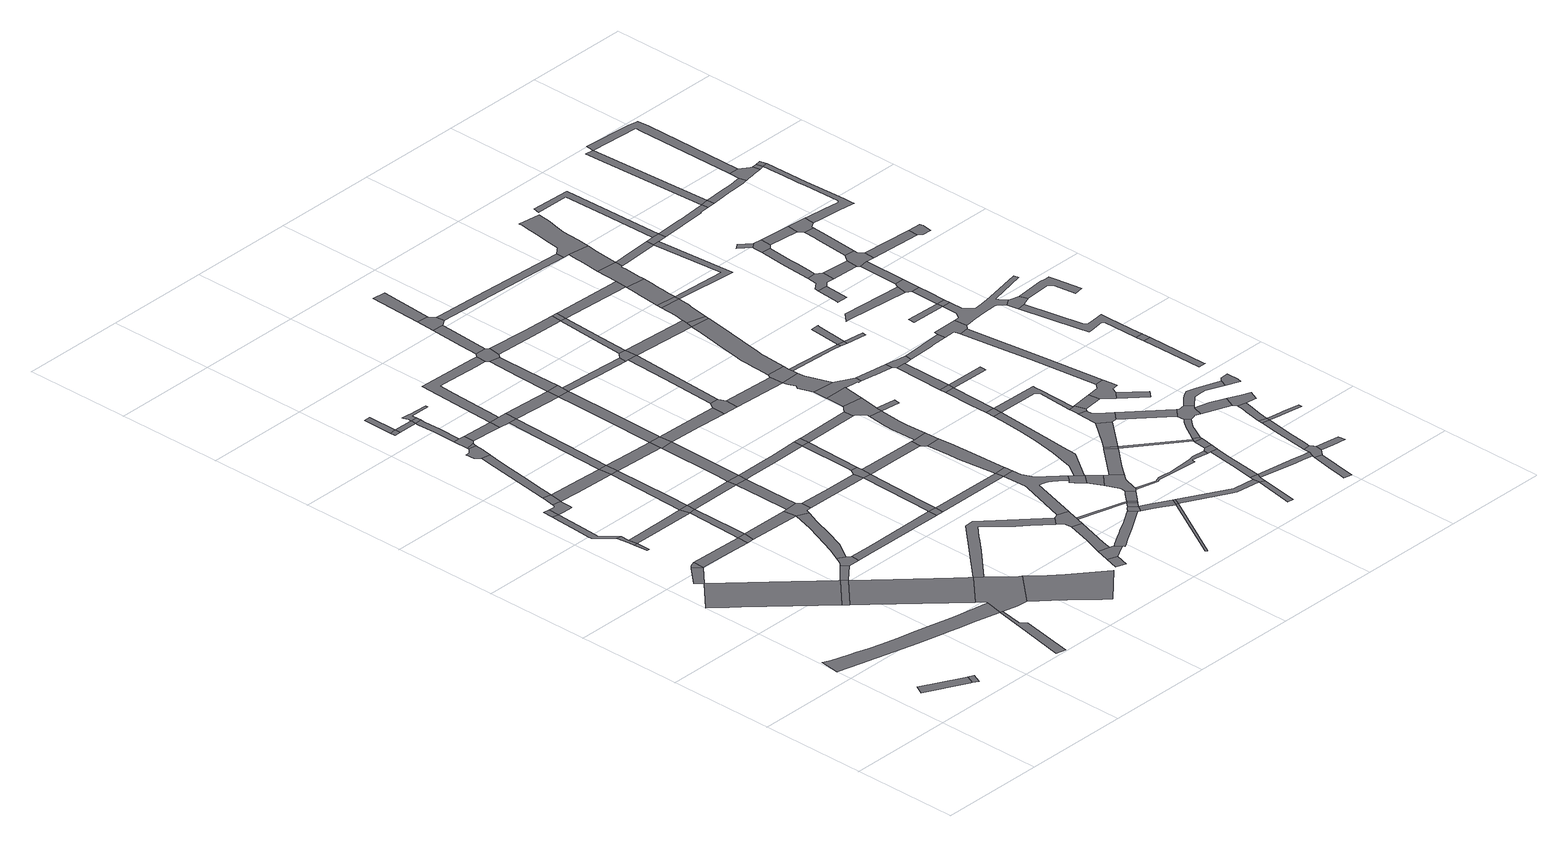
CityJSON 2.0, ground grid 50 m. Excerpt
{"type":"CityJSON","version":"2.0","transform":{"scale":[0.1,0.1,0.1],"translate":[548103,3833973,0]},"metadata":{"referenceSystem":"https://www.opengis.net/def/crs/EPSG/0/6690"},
"CityObjects":{
"road1":{"type":"Road","attributes":{"RoadStructureAttribute.sectionType":"1"},"geometry":[{"type":"MultiSurface","lod":"1","boundaries":[[[0,1,2,3,4,5]]]}]},
"road2":{"type":"Road","geometry":[{"type":"MultiSurface","lod":"1","boundaries":[[[5,4,6,7,8]]]}]},
"road3":{"type":"Road","attributes":{"RoadStructureAttribute.sectionType":"1"},"geometry":[{"type":"MultiSurface","lod":"1","boundaries":[[[9,10,11,12,13,14,15,16,17,18,19,20,21,22,23,24,25,26,27,28,29,30,31,32,33]]]}]},
"road4":{"type":"Road","attributes":{"RoadStructureAttribute.sectionType":"1"},"geometry":[{"type":"MultiSurface","lod":"1","boundaries":[[[34,35,36,37]]]}]},
"road5":{"type":"Road","attributes":{"function":"2","RoadStructureAttribute.sectionType":"1"},"geometry":[{"type":"MultiSurface","lod":"1","boundaries":[[[38,39,40,36,41,42,43,44,45,46]]]}]},
"road6":{"type":"Road","geometry":[{"type":"MultiSurface","lod":"1","boundaries":[[[47,48,34,37]]]}]},
"road7":{"type":"Road","geometry":[{"type":"MultiSurface","lod":"1","boundaries":[[[49,50,51,52,53]]]}]},
"road8":{"type":"Road","geometry":[{"type":"MultiSurface","lod":"1","boundaries":[[[54,55,53,52,56,57]]]}]},
"road9":{"type":"Road","attributes":{"RoadStructureAttribute.sectionType":"1"},"geometry":[{"type":"MultiSurface","lod":"1","boundaries":[[[58,59,60,61,62,54,57,63,64,65,66]]]}]},
"road10":{"type":"Road","geometry":[{"type":"MultiSurface","lod":"1","boundaries":[[[46,45,67,68]]]}]},
"road11":{"type":"Road","geometry":[{"type":"MultiSurface","lod":"1","boundaries":[[[69,70,58,66,71]]]}]},
"road12":{"type":"Road","attributes":{"RoadStructureAttribute.sectionType":"1"},"geometry":[{"type":"MultiSurface","lod":"1","boundaries":[[[32,72,73,74,75,76,77,78]]]}]},
"road13":{"type":"Road","attributes":{"RoadStructureAttribute.sectionType":"1"},"geometry":[{"type":"MultiSurface","lod":"1","boundaries":[[[79,47,37,80,81,82]]]}]},
"road14":{"type":"Road","attributes":{"RoadStructureAttribute.sectionType":"1"},"geometry":[{"type":"MultiSurface","lod":"1","boundaries":[[[83,84,85,71,66,86,87,88,89,90,91,92]]]}]},
"road15":{"type":"Road","geometry":[{"type":"MultiSurface","lod":"1","boundaries":[[[93,94,95,83,92,96]]]}]},
"road16":{"type":"Road","attributes":{"function":"2","RoadStructureAttribute.sectionType":"1"},"geometry":[{"type":"MultiSurface","lod":"1","boundaries":[[[97,98,99,100,101,68,67,102,103,104]]]}]},
"road17":{"type":"Road","attributes":{"RoadStructureAttribute.sectionType":"1"},"geometry":[{"type":"MultiSurface","lod":"1","boundaries":[[[105,56,52,106,107,108]]]}]},
"road18":{"type":"Road","attributes":{"RoadStructureAttribute.sectionType":"1"},"geometry":[{"type":"MultiSurface","lod":"1","boundaries":[[[109,46,68,110]]]}]},
"road19":{"type":"Road","geometry":[{"type":"MultiSurface","lod":"1","boundaries":[[[111,82,81,112]]]}]},
"road20":{"type":"Road","geometry":[{"type":"MultiSurface","lod":"1","boundaries":[[[113,114,109,110,115,116,117]]]}]},
"road21":{"type":"Road","attributes":{"RoadStructureAttribute.sectionType":"1"},"geometry":[{"type":"MultiSurface","lod":"1","boundaries":[[[118,119,120,121,122,123,93,96,124,125,126,127,128,129]]]}]},
"road22":{"type":"Road","attributes":{"RoadStructureAttribute.sectionType":"1"},"geometry":[{"type":"MultiSurface","lod":"1","boundaries":[[[130,131,107,132,82,111]]]}]},
"road23":{"type":"Road","attributes":{"RoadStructureAttribute.sectionType":"1"},"geometry":[{"type":"MultiSurface","lod":"1","boundaries":[[[133,96,92,134,135,136]]]}]},
"road24":{"type":"Road","geometry":[{"type":"MultiSurface","lod":"1","boundaries":[[[104,103,137,33,32,78,138,139,140,141,142,143,144,145]]]}]},
"road25":{"type":"Road","geometry":[{"type":"MultiSurface","lod":"1","boundaries":[[[108,107,131,146]]]}]},
"road26":{"type":"Road","geometry":[{"type":"MultiSurface","lod":"1","boundaries":[[[147,148,149,150]]]}]},
"road27":{"type":"Road","geometry":[{"type":"MultiSurface","lod":"1","boundaries":[[[151,152,153,154,155,156,157,118,129,158,159,160]]]}]},
"road28":{"type":"Road","attributes":{"RoadStructureAttribute.sectionType":"1"},"geometry":[{"type":"MultiSurface","lod":"1","boundaries":[[[161,111,112,162,163]]]}]},
"road29":{"type":"Road","geometry":[{"type":"MultiSurface","lod":"1","boundaries":[[[164,165,166,148,147]]]}]},
"road30":{"type":"Road","attributes":{"RoadStructureAttribute.sectionType":"1"},"geometry":[{"type":"MultiSurface","lod":"1","boundaries":[[[167,168,169,152,151,160]]]}]},
"road31":{"type":"Road","attributes":{"RoadStructureAttribute.sectionType":"1"},"geometry":[{"type":"MultiSurface","lod":"1","boundaries":[[[162,170,171,172,113,117,173,174,175,176,177,178]]]}]},
"road32":{"type":"Road","attributes":{"RoadStructureAttribute.sectionType":"1"},"geometry":[{"type":"MultiSurface","lod":"1","boundaries":[[[135,179,108,146,180,181]]]}]},
"road33":{"type":"Road","geometry":[{"type":"MultiSurface","lod":"1","boundaries":[[[182,169,168,183,184,185,186]]]}]},
"road34":{"type":"Road","attributes":{"RoadStructureAttribute.sectionType":"1"},"geometry":[{"type":"MultiSurface","lod":"1","boundaries":[[[147,150,187,188]]]}]},
"road35":{"type":"Road","attributes":{"RoadStructureAttribute.sectionType":"1"},"geometry":[{"type":"MultiSurface","lod":"1","boundaries":[[[187,189,190,191,192,182,186,193,194,195]]]}]},
"road36":{"type":"Road","geometry":[{"type":"MultiSurface","lod":"1","boundaries":[[[136,135,181,196]]]}]},
"road37":{"type":"Road","geometry":[{"type":"MultiSurface","lod":"1","boundaries":[[[188,187,195,197]]]}]},
"road38":{"type":"Road","attributes":{"RoadStructureAttribute.sectionType":"1"},"geometry":[{"type":"MultiSurface","lod":"1","boundaries":[[[198,199,146,131,200,201]]]}]},
"road39":{"type":"Road","attributes":{"function":"2","RoadStructureAttribute.sectionType":"1"},"geometry":[{"type":"MultiSurface","lod":"1","boundaries":[[[202,203,204,140,139,205,206,207,208,209]]]}]},
"road40":{"type":"Road","attributes":{"RoadStructureAttribute.sectionType":"1"},"geometry":[{"type":"MultiSurface","lod":"1","boundaries":[[[185,184,210,211,212]]]}]},
"road41":{"type":"Road","attributes":{"RoadStructureAttribute.sectionType":"1"},"geometry":[{"type":"MultiSurface","lod":"1","boundaries":[[[213,116,115,214,215,216]]]}]},
"road42":{"type":"Road","geometry":[{"type":"MultiSurface","lod":"1","boundaries":[[[217,218,219,220,221,222,223,224,225,226,188,197]]]}]},
"road43":{"type":"Road","geometry":[{"type":"MultiSurface","lod":"1","boundaries":[[[227,228,163,162,178,229,230,231]]]}]},
"road44":{"type":"Road","attributes":{"RoadStructureAttribute.sectionType":"1"},"geometry":[{"type":"MultiSurface","lod":"1","boundaries":[[[232,233,136,196,234,235]]]}]},
"road45":{"type":"Road","attributes":{"RoadStructureAttribute.sectionType":"1"},"geometry":[{"type":"MultiSurface","lod":"1","boundaries":[[[201,236,228,227,237,238]]]}]},
"road46":{"type":"Road","attributes":{"RoadStructureAttribute.sectionType":"1"},"geometry":[{"type":"MultiSurface","lod":"1","boundaries":[[[239,196,181,240,241,242]]]}]},
"road47":{"type":"Road","geometry":[{"type":"MultiSurface","lod":"1","boundaries":[[[243,212,211,232,235,244]]]}]},
"road48":{"type":"Road","geometry":[{"type":"MultiSurface","lod":"1","boundaries":[[[198,201,238,245]]]}]},
"road49":{"type":"Road","attributes":{"RoadStructureAttribute.sectionType":"1"},"geometry":[{"type":"MultiSurface","lod":"1","boundaries":[[[246,247,104,145,248,249,250,251,252,253,254,255]]]}]},
"road50":{"type":"Road","attributes":{"RoadStructureAttribute.sectionType":"1"},"geometry":[{"type":"MultiSurface","lod":"1","boundaries":[[[256,257,258,198,245]]]}]},
"road51":{"type":"Road","attributes":{"RoadStructureAttribute.sectionType":"1"},"geometry":[{"type":"MultiSurface","lod":"1","boundaries":[[[259,231,230,260,261,262]]]}]},
"road52":{"type":"Road","attributes":{"RoadStructureAttribute.sectionType":"1"},"geometry":[{"type":"MultiSurface","lod":"1","boundaries":[[[263,264,265,266]]]}]},
"road53":{"type":"Road","geometry":[{"type":"MultiSurface","lod":"1","boundaries":[[[242,241,257,256,267]]]}]},
"road54":{"type":"Road","geometry":[{"type":"MultiSurface","lod":"1","boundaries":[[[216,215,268,269]]]}]},
"road55":{"type":"Road","attributes":{"RoadStructureAttribute.sectionType":"1"},"geometry":[{"type":"MultiSurface","lod":"1","boundaries":[[[270,244,235,271,272,273]]]}]},
"road56":{"type":"Road","geometry":[{"type":"MultiSurface","lod":"1","boundaries":[[[274,263,266,275,276,277,278,279,280,281,282]]]}]},
"road57":{"type":"Road","attributes":{"RoadStructureAttribute.sectionType":"1"},"geometry":[{"type":"MultiSurface","lod":"1","boundaries":[[[283,284,285,286,212,243,287,288,289,290,291,292,293]]]}]},
"road58":{"type":"Road","attributes":{"RoadStructureAttribute.sectionType":"1"},"geometry":[{"type":"MultiSurface","lod":"1","boundaries":[[[294,295,296,245,238,297,298,299,300,301]]]}]},
"road59":{"type":"Road","attributes":{"RoadStructureAttribute.sectionType":"1"},"geometry":[{"type":"MultiSurface","lod":"1","boundaries":[[[261,302,303,304,216,269,305,306]]]}]},
"road60":{"type":"Road","attributes":{"RoadStructureAttribute.sectionType":"1"},"geometry":[{"type":"MultiSurface","lod":"1","boundaries":[[[272,307,308,242,267,309,310,311,312]]]}]},
"road61":{"type":"Road","attributes":{"RoadStructureAttribute.sectionType":"1"},"geometry":[{"type":"MultiSurface","lod":"1","boundaries":[[[313,314,315,274,282,316,317]]]}]},
"road62":{"type":"Road","geometry":[{"type":"MultiSurface","lod":"1","boundaries":[[[318,262,261,306,319,320]]]}]},
"road63":{"type":"Road","geometry":[{"type":"MultiSurface","lod":"1","boundaries":[[[273,272,312,321,322]]]}]},
"road64":{"type":"Road","attributes":{"RoadStructureAttribute.sectionType":"1"},"geometry":[{"type":"MultiSurface","lod":"1","boundaries":[[[323,267,256,324,325,326,327,328]]]}]},
"road65":{"type":"Road","geometry":[{"type":"MultiSurface","lod":"1","boundaries":[[[329,255,254,330,313,317,331,332,333,334]]]}]},
"road66":{"type":"Road","attributes":{"RoadStructureAttribute.sectionType":"1"},"geometry":[{"type":"MultiSurface","lod":"1","boundaries":[[[335,269,268,336,337,338,339]]]}]},
"road67":{"type":"Road","attributes":{"RoadStructureAttribute.sectionType":"1"},"geometry":[{"type":"MultiSurface","lod":"1","boundaries":[[[301,340,318,320,341]]]}]},
"road68":{"type":"Road","attributes":{"RoadStructureAttribute.sectionType":"1"},"geometry":[{"type":"MultiSurface","lod":"1","boundaries":[[[342,343,344,345,346,347,348,349,350,351,278,277,352,353,354,355,356,357,358,359,360,361]]]}]},
"road69":{"type":"Road","attributes":{"RoadStructureAttribute.sectionType":"1"},"geometry":[{"type":"MultiSurface","lod":"1","boundaries":[[[362,363,273,322,364,365]]]}]},
"road70":{"type":"Road","geometry":[{"type":"MultiSurface","lod":"1","boundaries":[[[366,294,301,341]]]}]},
"road71":{"type":"Road","geometry":[{"type":"MultiSurface","lod":"1","boundaries":[[[367,293,292,362,365,368,369,370]]]}]},
"road72":{"type":"Road","attributes":{"RoadStructureAttribute.sectionType":"1"},"geometry":[{"type":"MultiSurface","lod":"1","boundaries":[[[371,319,306,372,373,374]]]}]},
"road73":{"type":"Road","attributes":{"RoadStructureAttribute.sectionType":"1"},"geometry":[{"type":"MultiSurface","lod":"1","boundaries":[[[375,332,331,376,377,378]]]}]},
"road74":{"type":"Road","attributes":{"RoadStructureAttribute.sectionType":"1"},"geometry":[{"type":"MultiSurface","lod":"1","boundaries":[[[379,380,381,382]]]}]},
"road75":{"type":"Road","attributes":{"RoadStructureAttribute.sectionType":"1"},"geometry":[{"type":"MultiSurface","lod":"1","boundaries":[[[383,384,321,312,385,386,387,388]]]}]},
"road76":{"type":"Road","attributes":{"RoadStructureAttribute.sectionType":"1"},"geometry":[{"type":"MultiSurface","lod":"1","boundaries":[[[389,390,367,370,391,392]]]}]},
"road77":{"type":"Road","geometry":[{"type":"MultiSurface","lod":"1","boundaries":[[[393,394,328,327,326,395,396,397]]]}]},
"road78":{"type":"Road","attributes":{"RoadStructureAttribute.sectionType":"1"},"geometry":[{"type":"MultiSurface","lod":"1","boundaries":[[[398,399,400,401,402,403,404,338,405,406,329,334,407,408,409,410,411,412,413,414,415]]]}]},
"road79":{"type":"Road","geometry":[{"type":"MultiSurface","lod":"1","boundaries":[[[416,417,342,361,418,419,420]]]}]},
"road80":{"type":"Road","attributes":{"RoadStructureAttribute.sectionType":"1"},"geometry":[{"type":"MultiSurface","lod":"1","boundaries":[[[421,422,366,341,423]]]}]},
"road81":{"type":"Road","geometry":[{"type":"MultiSurface","lod":"1","boundaries":[[[424,339,338,404]]]}]},
"road82":{"type":"Road","attributes":{"RoadStructureAttribute.sectionType":"1"},"geometry":[{"type":"MultiSurface","lod":"1","boundaries":[[[377,416,420,425,426]]]}]},
"road83":{"type":"Road","geometry":[{"type":"MultiSurface","lod":"1","boundaries":[[[378,377,426,427]]]}]},
"road84":{"type":"Road","geometry":[{"type":"MultiSurface","lod":"1","boundaries":[[[428,389,392,429,430,431,432]]]}]},
"road85":{"type":"Road","attributes":{"RoadStructureAttribute.sectionType":"1"},"geometry":[{"type":"MultiSurface","lod":"1","boundaries":[[[433,434,419,418,435,436,380,437]]]}]},
"road86":{"type":"Road","attributes":{"RoadStructureAttribute.sectionType":"1"},"geometry":[{"type":"MultiSurface","lod":"1","boundaries":[[[438,439,440,441,442,443,444,339,424]]]}]},
"road87":{"type":"Road","geometry":[{"type":"MultiSurface","lod":"1","boundaries":[[[445,446,378,427,447,448]]]}]},
"road88":{"type":"Road","attributes":{"RoadStructureAttribute.sectionType":"1"},"geometry":[{"type":"MultiSurface","lod":"1","boundaries":[[[449,450,394,393,451,452]]]}]},
"road89":{"type":"Road","attributes":{"RoadStructureAttribute.sectionType":"1"},"geometry":[{"type":"MultiSurface","lod":"1","boundaries":[[[453,428,432,454]]]}]},
"road90":{"type":"Road","geometry":[{"type":"MultiSurface","lod":"1","boundaries":[[[455,415,414,456,457,458,459,460,461]]]}]},
"road91":{"type":"Road","geometry":[{"type":"MultiSurface","lod":"1","boundaries":[[[462,463,374,373,442,441]]]}]},
"road92":{"type":"Road","geometry":[{"type":"MultiSurface","lod":"1","boundaries":[[[437,380,379,464]]]}]},
"road93":{"type":"Road","attributes":{"RoadStructureAttribute.sectionType":"1"},"geometry":[{"type":"MultiSurface","lod":"1","boundaries":[[[465,369,368,466,467,468]]]}]},
"road94":{"type":"Road","attributes":{"RoadStructureAttribute.sectionType":"1"},"geometry":[{"type":"MultiSurface","lod":"1","boundaries":[[[459,458,469,470]]]}]},
"road95":{"type":"Road","attributes":{"RoadStructureAttribute.sectionType":"1"},"geometry":[{"type":"MultiSurface","lod":"1","boundaries":[[[397,396,395,471,472]]]}]},
"road96":{"type":"Road","geometry":[{"type":"MultiSurface","lod":"1","boundaries":[[[473,470,469,474,475,445,448,476,477,478,479,480,481,482]]]}]},
"road97":{"type":"Road","attributes":{"RoadStructureAttribute.sectionType":"1"},"geometry":[{"type":"MultiSurface","lod":"1","boundaries":[[[483,484,485,486,463,462,487,488,489,490,491]]]}]},
"road98":{"type":"Road","geometry":[{"type":"MultiSurface","lod":"1","boundaries":[[[492,388,387,449,452,493]]]}]},
"road99":{"type":"Road","geometry":[{"type":"MultiSurface","lod":"1","boundaries":[[[494,495,496,497,421,423,498,499,500,483,491,501,502,503]]]}]},
"road100":{"type":"Road","attributes":{"RoadStructureAttribute.sectionType":"1"},"geometry":[{"type":"MultiSurface","lod":"1","boundaries":[[[467,504,492,493,505,506]]]}]},
"road101":{"type":"Road","attributes":{"RoadStructureAttribute.sectionType":"1"},"geometry":[{"type":"MultiSurface","lod":"1","boundaries":[[[507,508,494,503,509,510]]]}]},
"road102":{"type":"Road","attributes":{"RoadStructureAttribute.sectionType":"1"},"geometry":[{"type":"MultiSurface","lod":"1","boundaries":[[[511,512,464,379,513,514,515,516]]]}]},
"road103":{"type":"Road","attributes":{"RoadStructureAttribute.sectionType":"1"},"geometry":[{"type":"MultiSurface","lod":"1","boundaries":[[[517,518,519,520,521,522,523,461,460,524,525,526,527,528]]]}]},
"road104":{"type":"Road","geometry":[{"type":"MultiSurface","lod":"1","boundaries":[[[529,530,531,532]]]}]},
"road105":{"type":"Road","attributes":{"RoadStructureAttribute.sectionType":"1"},"geometry":[{"type":"MultiSurface","lod":"1","boundaries":[[[533,534,482,481,535,536]]]}]},
"road106":{"type":"Road","attributes":{"RoadStructureAttribute.sectionType":"1"},"geometry":[{"type":"MultiSurface","lod":"1","boundaries":[[[537,538,471,539,540,541,542,543]]]}]},
"road107":{"type":"Road","geometry":[{"type":"MultiSurface","lod":"1","boundaries":[[[544,545,472,471,538,546,547,548,549,550]]]}]},
"road108":{"type":"Road","geometry":[{"type":"MultiSurface","lod":"1","boundaries":[[[468,467,506,551]]]}]},
"road109":{"type":"Road","geometry":[{"type":"MultiSurface","lod":"1","boundaries":[[[542,507,510,552,553,554,555,556,557,558,559,543]]]}]},
"road110":{"type":"Road","attributes":{"RoadStructureAttribute.sectionType":"1"},"geometry":[{"type":"MultiSurface","lod":"1","boundaries":[[[560,561,562,563,564,565,566,478,477,567,568,569,570,571,572,573]]]}]},
"road111":{"type":"Road","attributes":{"RoadStructureAttribute.sectionType":"1"},"geometry":[{"type":"MultiSurface","lod":"1","boundaries":[[[493,452,574,575,576]]]}]},
"road112":{"type":"Road","attributes":{"RoadStructureAttribute.sectionType":"1"},"geometry":[{"type":"MultiSurface","lod":"1","boundaries":[[[515,577,578,579,580,581,582]]]}]},
"road113":{"type":"Road","geometry":[{"type":"MultiSurface","lod":"1","boundaries":[[[583,533,536,584]]]}]},
"road114":{"type":"Road","attributes":{"RoadStructureAttribute.sectionType":"1"},"geometry":[{"type":"MultiSurface","lod":"1","boundaries":[[[585,586,431,430,587,588,589]]]}]},
"road115":{"type":"Road","geometry":[{"type":"MultiSurface","lod":"1","boundaries":[[[590,517,528,591]]]}]},
"road116":{"type":"Road","attributes":{"RoadStructureAttribute.sectionType":"1"},"geometry":[{"type":"MultiSurface","lod":"1","boundaries":[[[574,592,593,594,595,596,597,598,599,600,601,602,544,550,603,604,605,606,607,608,609,610]]]}]},
"road117":{"type":"Road","geometry":[{"type":"MultiSurface","lod":"1","boundaries":[[[611,516,515,582,612,613]]]}]},
"road118":{"type":"Road","attributes":{"RoadStructureAttribute.sectionType":"1"},"geometry":[{"type":"MultiSurface","lod":"1","boundaries":[[[614,615,590,591,616]]]}]},
"road119":{"type":"Road","attributes":{"RoadStructureAttribute.sectionType":"1"},"geometry":[{"type":"MultiSurface","lod":"1","boundaries":[[[617,618,583,584,619,620]]]}]},
"road120":{"type":"Road","attributes":{"RoadStructureAttribute.sectionType":"1"},"geometry":[{"type":"MultiSurface","lod":"1","boundaries":[[[621,557,556,622,623,624,625,626]]]}]},
"road121":{"type":"Road","attributes":{"RoadStructureAttribute.sectionType":"1"},"geometry":[{"type":"MultiSurface","lod":"1","boundaries":[[[627,549,548,628,629,630,631]]]}]},
"road122":{"type":"Road","attributes":{"RoadStructureAttribute.sectionType":"1"},"geometry":[{"type":"MultiSurface","lod":"1","boundaries":[[[584,536,632,633]]]}]},
"road123":{"type":"Road","attributes":{"RoadStructureAttribute.sectionType":"1"},"geometry":[{"type":"MultiSurface","lod":"1","boundaries":[[[634,551,506,635,636]]]}]},
"road124":{"type":"Road","attributes":{"RoadStructureAttribute.sectionType":"1"},"geometry":[{"type":"MultiSurface","lod":"1","boundaries":[[[637,638,611,613,639,640,641]]]}]},
"road125":{"type":"Road","geometry":[{"type":"MultiSurface","lod":"1","boundaries":[[[642,614,616,643]]]}]},
"road126":{"type":"Road","attributes":{"RoadStructureAttribute.sectionType":"1"},"geometry":[{"type":"MultiSurface","lod":"1","boundaries":[[[644,645,646,591,528,647,648,649,650,651]]]}]},
"road127":{"type":"Road","geometry":[{"type":"MultiSurface","lod":"1","boundaries":[[[575,574,610,652]]]}]},
"road128":{"type":"Road","attributes":{"RoadStructureAttribute.sectionType":"1"},"geometry":[{"type":"MultiSurface","lod":"1","boundaries":[[[653,654,655,642,643]]]}]},
"road129":{"type":"Road","geometry":[{"type":"MultiSurface","lod":"1","boundaries":[[[656,573,572,637,641,657,658]]]}]},
"road130":{"type":"Road","attributes":{"RoadStructureAttribute.sectionType":"1"},"geometry":[{"type":"MultiSurface","lod":"1","boundaries":[[[659,660,613,612,661,662,663,664]]]}]},
"road131":{"type":"Road","attributes":{"RoadStructureAttribute.sectionType":"1"},"geometry":[{"type":"MultiSurface","lod":"1","boundaries":[[[665,666,576,575,652,667,668,669,670]]]}]},
"road132":{"type":"Road","attributes":{"RoadStructureAttribute.sectionType":"1"},"geometry":[{"type":"MultiSurface","lod":"1","boundaries":[[[671,656,658,672,673,674]]]}]},
"road133":{"type":"Road","geometry":[{"type":"MultiSurface","lod":"1","boundaries":[[[675,676,617,620,677,678,679,680,681,682,683]]]}]},
"road134":{"type":"Road","geometry":[{"type":"MultiSurface","lod":"1","boundaries":[[[684,651,650,685,686,675,683,687]]]}]},
"road135":{"type":"Road","geometry":[{"type":"MultiSurface","lod":"1","boundaries":[[[688,633,632,671,674,689]]]}]},
"road136":{"type":"Road","geometry":[{"type":"MultiSurface","lod":"1","boundaries":[[[690,691,692,626,625,655,654,693,694,695]]]}]},
"road137":{"type":"Road","geometry":[{"type":"MultiSurface","lod":"1","boundaries":[[[696,665,670,697]]]}]},
"road138":{"type":"Road","geometry":[{"type":"MultiSurface","lod":"1","boundaries":[[[698,699,700,643,616]]]}]},
"road139":{"type":"Road","geometry":[{"type":"MultiSurface","lod":"1","boundaries":[[[631,630,701,702]]]}]},
"road140":{"type":"Road","attributes":{"RoadStructureAttribute.sectionType":"1"},"geometry":[{"type":"MultiSurface","lod":"1","boundaries":[[[703,704,705,706,707,708,709,710]]]}]},
"road141":{"type":"Road","attributes":{"RoadStructureAttribute.sectionType":"1"},"geometry":[{"type":"MultiSurface","lod":"1","boundaries":[[[711,712,713,714,696,697,715,716,717,718,719,720,721]]]}]},
"road142":{"type":"Road","attributes":{"RoadStructureAttribute.sectionType":"1"},"geometry":[{"type":"MultiSurface","lod":"1","boundaries":[[[722,684,687,723]]]}]},
"road143":{"type":"Road","attributes":{"RoadStructureAttribute.sectionType":"1"},"geometry":[{"type":"MultiSurface","lod":"1","boundaries":[[[724,725,726,727,688,689,728,729,730]]]}]},
"road144":{"type":"Road","attributes":{"RoadStructureAttribute.sectionType":"1"},"geometry":[{"type":"MultiSurface","lod":"1","boundaries":[[[731,732,733,734,631,702]]]}]},
"road145":{"type":"Road","attributes":{"RoadStructureAttribute.sectionType":"1"},"geometry":[{"type":"MultiSurface","lod":"1","boundaries":[[[678,677,735,736]]]}]},
"road146":{"type":"Road","geometry":[{"type":"MultiSurface","lod":"1","boundaries":[[[737,738,739,702,701]]]}]},
"road147":{"type":"Road","geometry":[{"type":"MultiSurface","lod":"1","boundaries":[[[740,741,742,636,635,711,721,743,744,745,746,747,748]]]}]},
"road148":{"type":"Road","geometry":[{"type":"MultiSurface","lod":"1","boundaries":[[[749,750,751,752,753,754,664,663,703,710,755,756]]]}]},
"road149":{"type":"Road","attributes":{"RoadStructureAttribute.sectionType":"1"},"geometry":[{"type":"MultiSurface","lod":"1","boundaries":[[[757,758,695,694,759,760,761,762]]]}]},
"road150":{"type":"Road","geometry":[{"type":"MultiSurface","lod":"1","boundaries":[[[763,764,765,766,767,768,722,723,769,770]]]}]},
"road151":{"type":"Road","geometry":[{"type":"MultiSurface","lod":"1","boundaries":[[[771,772,736,735,773,724,730,774,775,776,777,778,779,780]]]}]},
"road152":{"type":"Road","geometry":[{"type":"MultiSurface","lod":"1","boundaries":[[[781,782,783,784,740,748,785,786,787,788]]]}]},
"road153":{"type":"Road","attributes":{"RoadStructureAttribute.sectionType":"1"},"geometry":[{"type":"MultiSurface","lod":"1","boundaries":[[[789,790,791,792,793,752,751,794,795,796,797]]]}]},
"road154":{"type":"Road","geometry":[{"type":"MultiSurface","lod":"1","boundaries":[[[798,799,770,769]]]}]},
"road155":{"type":"Road","attributes":{"RoadStructureAttribute.sectionType":"1"},"geometry":[{"type":"MultiSurface","lod":"1","boundaries":[[[800,756,755,801,802,803]]]}]},
"road156":{"type":"Road","geometry":[{"type":"MultiSurface","lod":"1","boundaries":[[[804,789,797,805]]]}]},
"road157":{"type":"Road","attributes":{"RoadStructureAttribute.sectionType":"1"},"geometry":[{"type":"MultiSurface","lod":"1","boundaries":[[[806,807,808,809,810,811,812,697,670]]]}]},
"road158":{"type":"Road","attributes":{"RoadStructureAttribute.sectionType":"1"},"geometry":[{"type":"MultiSurface","lod":"1","boundaries":[[[813,778,777,814,815,816]]]}]},
"road159":{"type":"Road","attributes":{"RoadStructureAttribute.sectionType":"1"},"geometry":[{"type":"MultiSurface","lod":"1","boundaries":[[[817,818,819,820,821,822,823,824,589,588,781,788,825,826,827,828,829,830]]]}]},
"road160":{"type":"Road","attributes":{"RoadStructureAttribute.sectionType":"1"},"geometry":[{"type":"MultiSurface","lod":"1","boundaries":[[[831,832,833,834,835,767,766]]]}]},
"road161":{"type":"Road","attributes":{"RoadStructureAttribute.sectionType":"1"},"geometry":[{"type":"MultiSurface","lod":"1","boundaries":[[[836,837,838,804,805,839,840,841,842]]]}]},
"road162":{"type":"Road","attributes":{"RoadStructureAttribute.sectionType":"1"},"geometry":[{"type":"MultiSurface","lod":"1","boundaries":[[[843,844,748,747,845,846,811]]]}]},
"road163":{"type":"Road","geometry":[{"type":"MultiSurface","lod":"1","boundaries":[[[847,848,757,762,849,850,833,832,851,852]]]}]},
"road164":{"type":"Road","attributes":{"RoadStructureAttribute.sectionType":"1"},"geometry":[{"type":"MultiSurface","lod":"1","boundaries":[[[853,854,855,856,857,780,779,858,859,860,861,862,863,864]]]}]},
"road165":{"type":"Road","attributes":{"RoadStructureAttribute.sectionType":"1"},"geometry":[{"type":"MultiSurface","lod":"1","boundaries":[[[865,866,867,805,797,868,869,870,871]]]}]},
"road166":{"type":"Road","geometry":[{"type":"MultiSurface","lod":"1","boundaries":[[[872,816,815,814,873,836,842,874,875,876]]]}]},
"road167":{"type":"Road","geometry":[{"type":"MultiSurface","lod":"1","boundaries":[[[877,878,879,880,881,882]]]}]},
"road168":{"type":"Road","attributes":{"RoadStructureAttribute.sectionType":"1"},"geometry":[{"type":"MultiSurface","lod":"1","boundaries":[[[883,884,885,886,887,888]]]}]},
"road169":{"type":"Road","geometry":[{"type":"MultiSurface","lod":"1","boundaries":[[[889,890,891,892]]]}]},
"road170":{"type":"Road","geometry":[{"type":"MultiSurface","lod":"1","boundaries":[[[893,894,895,896,877,882,897,898,899]]]}]},
"road171":{"type":"Road","geometry":[{"type":"MultiSurface","lod":"1","boundaries":[[[900,901,843,811,810,902]]]}]},
"road172":{"type":"Road","attributes":{"RoadStructureAttribute.sectionType":"1"},"geometry":[{"type":"MultiSurface","lod":"1","boundaries":[[[903,904,905,906,907,908,909,901,900]]]}]},
"road173":{"type":"Road","geometry":[{"type":"MultiSurface","lod":"1","boundaries":[[[910,911,864,863,912,913,914]]]}]},
"road174":{"type":"Road","geometry":[{"type":"MultiSurface","lod":"1","boundaries":[[[892,891,915,916]]]}]},
"road175":{"type":"Road","attributes":{"RoadStructureAttribute.sectionType":"1"},"geometry":[{"type":"MultiSurface","lod":"1","boundaries":[[[917,918,919,894,893,920,921,922,923,924]]]}]},
"road176":{"type":"Road","attributes":{"RoadStructureAttribute.sectionType":"1"},"geometry":[{"type":"MultiSurface","lod":"1","boundaries":[[[925,926,892,916,927,928]]]}]},
"road177":{"type":"Road","geometry":[{"type":"MultiSurface","lod":"1","boundaries":[[[929,930,931,932,933,934]]]}]},
"road178":{"type":"Road","geometry":[{"type":"MultiSurface","lod":"1","boundaries":[[[935,888,887,925,928,936]]]}]},
"road179":{"type":"Road","attributes":{"RoadStructureAttribute.sectionType":"1"},"geometry":[{"type":"MultiSurface","lod":"1","boundaries":[[[937,899,898,938,939,940]]]}]},
"road180":{"type":"Road","attributes":{"RoadStructureAttribute.sectionType":"1"},"geometry":[{"type":"MultiSurface","lod":"1","boundaries":[[[941,942,943,944,945]]]}]},
"road181":{"type":"Road","geometry":[{"type":"MultiSurface","lod":"1","boundaries":[[[934,933,946,917,924,947,948]]]}]},
"road182":{"type":"Road","attributes":{"RoadStructureAttribute.sectionType":"1"},"geometry":[{"type":"MultiSurface","lod":"1","boundaries":[[[949,950,951,935,936]]]}]},
"road183":{"type":"Road","attributes":{"RoadStructureAttribute.sectionType":"1"},"geometry":[{"type":"MultiSurface","lod":"1","boundaries":[[[891,952,953,852,851,954,955,956,957,958,959,960,961,962,963,964,965,966,967,968,969,970,971,972,973,974,975,976,977,915]]]}]},
"road184":{"type":"Road","attributes":{"RoadStructureAttribute.sectionType":"1"},"geometry":[{"type":"MultiSurface","lod":"1","boundaries":[[[978,979,980,981,982,983,984,900,902,985,986,987]]]}]},
"road185":{"type":"Road","geometry":[{"type":"MultiSurface","lod":"1","boundaries":[[[988,989,990,943,942]]]}]},
"road186":{"type":"Road","attributes":{"RoadStructureAttribute.sectionType":"1"},"geometry":[{"type":"MultiSurface","lod":"1","boundaries":[[[991,992,993,994,995,996,997,998,999,1000,1001,1002,1003,1004,989,988]]]}]},
"road187":{"type":"Road","geometry":[{"type":"MultiSurface","lod":"1","boundaries":[[[1005,1006,963,962,1007,999,998,1008,1009,1010,1011]]]}]},
"road188":{"type":"Road","geometry":[{"type":"MultiSurface","lod":"1","boundaries":[[[1012,940,939,950,949,1013,1014,1015,1016]]]}]},
"road189":{"type":"Road","attributes":{"RoadStructureAttribute.sectionType":"1"},"geometry":[{"type":"MultiSurface","lod":"1","boundaries":[[[948,947,1017,1018]]]}]},
"road190":{"type":"Road","attributes":{"RoadStructureAttribute.sectionType":"1"},"geometry":[{"type":"MultiSurface","lod":"1","boundaries":[[[1019,1020,1021,1012,1016,1022,1023,1024]]]}]},
"road191":{"type":"Road","attributes":{"RoadStructureAttribute.sectionType":"1"},"geometry":[{"type":"MultiSurface","lod":"1","boundaries":[[[1025,1026,1027,1028,1029,1030,1031,1032,1011,1010]]]}]},
"road192":{"type":"Road","geometry":[{"type":"MultiSurface","lod":"1","boundaries":[[[1033,978,987,1034]]]}]},
"road193":{"type":"Road","geometry":[{"type":"MultiSurface","lod":"1","boundaries":[[[1018,1017,1019,1024,1035,1036,1037,1038]]]}]},
"road194":{"type":"Road","attributes":{"RoadStructureAttribute.sectionType":"1"},"geometry":[{"type":"MultiSurface","lod":"1","boundaries":[[[1014,1013,1039,1040]]]}]},
"road195":{"type":"Road","attributes":{"RoadStructureAttribute.sectionType":"1"},"geometry":[{"type":"MultiSurface","lod":"1","boundaries":[[[1041,1042,978,1033,1043,1044]]]}]},
"road196":{"type":"Road","attributes":{"RoadStructureAttribute.sectionType":"1"},"geometry":[{"type":"MultiSurface","lod":"1","boundaries":[[[1045,1046,1047,1048,1049,1050,1033,1034,1051,1052,1053,1054,1055,1056,1057,1058]]]}]},
"road197":{"type":"Road","geometry":[{"type":"MultiSurface","lod":"1","boundaries":[[[1059,1040,1039,1060,1061,1062]]]}]},
"road198":{"type":"Road","attributes":{"RoadStructureAttribute.sectionType":"1"},"geometry":[{"type":"MultiSurface","lod":"1","boundaries":[[[1063,1064,1065,1066,1067,1068,1069,1070,1071,1072,1073,1074,1075,1076,1077,1078,1079,1080,1081,1082,1083,1038,1037,1036]]]}]},
"road199":{"type":"Road","attributes":{"RoadStructureAttribute.sectionType":"1"},"geometry":[{"type":"MultiSurface","lod":"1","boundaries":[[[1084,1085,1086,1087,1088,1044,1089,1090,1091,1092,1093]]]}]},
"road200":{"type":"Road","geometry":[{"type":"MultiSurface","lod":"1","boundaries":[[[1092,1045,1058,1094,1095,1096,1097,1098,1099,1100,1101,1102,1093]]]}]},
"road201":{"type":"Road","attributes":{"RoadStructureAttribute.sectionType":"1"},"geometry":[{"type":"MultiSurface","lod":"1","boundaries":[[[1103,1100,1099,1073]]]}]},
"road202":{"type":"Road","geometry":[{"type":"MultiSurface","lod":"1","boundaries":[[[1104,1103,1073,1072]]]}]}
},
"vertices":[
[310,168,0],[134,258,0],[113,216,0],[303,120,0],[308,118,0],[327,160,0],
[334,104,0],[335,105,0],[354,147,0],
[634,507,0],[531,529,0],[522,531,0],[426,551,0],[361,565,0],[276,585,0],[222,599,0],[161,616,0],[143,621,0],[86,638,0],[52,650,0],[15,665,0],[3,574,0],[16,571,0],[55,561,0],[122,544,0],[141,539,0],[193,525,0],[382,480,0],[515,451,0],[532,447,0],[580,437,0],[666,419,0],[778,392,0],[796,477,0],
[192,1539,0],[109,1451,0],[139,1421,0],[226,1506,0],
[520,1034,0],[458,1097,0],[386,1171,0],[6,1292,0],[72,1224,0],[106,1189,0],[324,969,0],[390,902,0],[522,1031,0],
[226,1559,0],[201,1549,0],
[169,1758,0],[175,1758,0],[181,1759,0],[181,1823,0],[165,1822,0],
[155,1911,0],[163,1851,0],[175,1866,0],[177,1908,0],
[100,2210,0],[99,2197,0],[91,2072,0],[86,1998,0],[85,1984,0],[115,1981,0],[116,1997,0],[121,2097,0],[128,2204,0],
[413,878,0],[546,1008,0],
[103,2261,0],[100,2213,0],[132,2258,0],
[750,260,0],[699,17,0],[746,7,0],[794,257,0],[788,265,0],[771,287,0],[788,390,0],
[427,1553,0],[345,1503,0],[485,1499,0],[486,1552,0],
[169,2273,0],[167,2262,0],[159,2256,0],[133,2204,0],[144,2204,0],[193,2202,0],[205,2201,0],[206,2218,0],[208,2257,0],[209,2266,0],
[180,2337,0],[179,2331,0],[175,2309,0],[219,2328,0],
[900,652,0],[888,665,0],[846,705,0],[675,879,0],[548,1005,0],[469,821,0],[767,519,0],[901,652,0],
[384,1868,0],[321,1824,0],[496,1824,0],[485,1869,0],
[606,1108,0],[630,1081,0],
[526,1554,0],[518,1499,0],
[637,1155,0],[620,1120,0],[687,1080,0],[688,1119,0],[671,1133,0],
[237,2722,0],[224,2638,0],[202,2489,0],[188,2391,0],[184,2366,0],[184,2364,0],[224,2361,0],[232,2412,0],[241,2471,0],[258,2585,0],[274,2682,0],[279,2714,0],
[526,1614,0],[528,1827,0],[487,1590,0],
[379,2321,0],[308,2262,0],[496,2254,0],[493,2316,0],
[800,486,0],[862,375,0],[912,370,0],[1041,512,0],[1031,521,0],[965,589,0],[935,619,0],[934,620,0],[932,622,0],
[530,1869,0],
[160,3123,0],[130,3120,0],[131,3095,0],[161,3095,0],
[286,2803,0],[255,2807,0],[254,2806,0],[234,2786,0],[215,2785,0],[217,2744,0],[225,2735,0],[287,2757,0],[287,2759,0],[293,2801,0],
[557,1554,0],[766,1492,0],[756,1552,0],
[162,3263,0],[147,3263,0],[132,3263,0],
[296,2818,0],[296,2822,0],[255,2815,0],
[735,1387,0],[667,1213,0],[639,1158,0],[670,1133,0],[673,1139,0],[724,1221,0],[761,1314,0],[790,1402,0],[818,1470,0],
[487,1941,0],[532,1972,0],[536,2254,0],
[255,2887,0],[306,2830,0],[311,2834,0],[313,2886,0],[285,2887,0],
[254,3096,0],[256,3121,0],
[253,3087,0],[253,3075,0],[256,2996,0],[255,2888,0],[288,2996,0],[287,3079,0],[287,3096,0],
[533,2314,0],
[287,3121,0],
[775,1872,0],[654,1871,0],[653,1828,0],[778,1829,0],
[1168,392,0],[1115,442,0],[1053,502,0],[1019,268,0],[1030,258,0],[1128,156,0],[1159,127,0],[1321,271,0],
[436,2826,0],[457,2825,0],[460,2878,0],
[790,1119,0],[754,1080,0],[1150,1079,0],[1150,1121,0],
[287,3144,0],[378,3143,0],[378,3149,0],[378,3155,0],[287,3159,0],[287,3162,0],[252,3163,0],[248,3163,0],[250,3157,0],[257,3136,0],
[833,1557,0],[776,1552,0],[826,1490,0],[850,1490,0],[851,1540,0],
[511,2821,0],[497,2420,0],[538,2455,0],[551,2819,0],
[777,1688,0],[834,1687,0],[836,1827,0],
[659,2309,0],[658,2248,0],[781,2242,0],[781,2304,0],
[513,2881,0],[554,2879,0],
[838,1870,0],
[1214,941,0],[1169,938,0],[1071,763,0],[1123,818,0],[1145,846,0],[1195,896,0],[1303,787,0],[1346,748,0],[1422,679,0],[1454,714,0],
[844,2242,0],[781,2234,0],[776,1929,0],
[984,1537,0],[978,1488,0],[1161,1486,0],[1153,1533,0],
[1364,345,0],[1345,281,0],[1391,265,0],[1411,331,0],
[841,2302,0],
[1187,1078,0],[1188,1119,0],
[660,2874,0],[661,2814,0],[791,2807,0],[790,2867,0],
[1385,414,0],[1432,342,0],[1454,354,0],[1479,369,0],[1458,393,0],[1452,395,0],[1450,396,0],[1441,398,0],[1437,399,0],
[764,3255,0],[575,3262,0],[479,3266,0],[474,3174,0],[514,2901,0],[526,3137,0],[529,3214,0],[594,3212,0],[739,3206,0],[789,3204,0],[791,3254,0],
[1175,1875,0],[1033,1872,0],[1006,1872,0],[870,1828,0],[1005,1829,0],[1172,1831,0],[1174,1831,0],[1175,1831,0],
[1154,1233,0],[1153,1217,0],[1151,1135,0],[1191,1203,0],[1201,1484,0],
[789,2716,0],[786,2556,0],[841,2317,0],[845,2555,0],[848,2789,0],[848,2807,0],
[1450,616,0],[1416,501,0],[1396,445,0],[1451,445,0],[1498,602,0],
[1171,1561,0],[1203,1534,0],[1204,1560,0],
[850,2842,0],[851,2866,0],
[1008,2297,0],[1008,2235,0],[1026,2234,0],[1143,2228,0],[1144,2248,0],[1146,2293,0],
[1480,722,0],[1447,656,0],[1508,637,0],[1512,649,0],[1516,662,0],[1530,707,0],
[1420,1118,0],[1222,1078,0],[1528,1077,0],[1550,1077,0],[1545,1117,0],
[1171,1581,0],[1213,1831,0],
[1690,532,0],[1688,531,0],[1683,527,0],[1678,524,0],[1657,511,0],[1616,486,0],[1568,459,0],[1547,446,0],[1515,427,0],[1471,401,0],[1482,366,0],[1486,359,0],[1494,363,0],[1536,389,0],[1603,430,0],[1631,447,0],[1670,471,0],[1699,489,0],[1715,499,0],[1717,501,0],
[800,3192,0],[795,3032,0],[851,3028,0],[852,3185,0],
[1212,1876,0],
[809,3272,0],[867,3202,0],[874,3258,0],[859,3270,0],
[1248,1533,0],[1329,1483,0],[1496,1482,0],[1497,1529,0],
[1728,589,0],[1725,579,0],[1735,576,0],[1743,585,0],
[1872,421,0],[1857,420,0],[1677,96,0],[1686,91,0],
[1022,2833,0],[889,2840,0],[862,2807,0],[1021,2797,0],[1172,2789,0],[1174,2825,0],
[822,3518,0],[813,3357,0],[874,3480,0],[876,3515,0],
[1206,2321,0],[1166,2321,0],[1218,2224,0],[1219,2255,0],[1221,2289,0],
[1705,911,0],[1670,944,0],[1664,949,0],[1640,973,0],[1631,982,0],[1607,1038,0],[1605,1080,0],[1554,965,0],[1549,947,0],[1598,930,0],[1599,929,0],[1623,922,0],[1638,917,0],[1647,912,0],[1654,908,0],[1673,893,0],[1704,861,0],[1725,890,0],
[1713,553,0],[1704,545,0],[1728,494,0],[1746,524,0],[1745,524,0],
[1480,1881,0],[1224,1876,0],[1480,1834,0],
[1603,1120,0],
[1746,525,0],[1767,547,0],
[1775,556,0],
[827,3608,0],[899,3531,0],[909,3538,0],[903,3575,0],[883,3605,0],
[1792,500,0],[1763,515,0],[1774,468,0],[1807,449,0],[1875,455,0],
[1602,1146,0],[1595,1273,0],[1588,1404,0],[1584,1463,0],[1516,1459,0],[1522,1348,0],[1524,1305,0],
[1794,638,0],[1781,626,0],[1783,565,0],[1824,609,0],
[1186,2788,0],[1177,2583,0],[1222,2592,0],[1233,2786,0],
[841,3861,0],[901,3855,0],
[1741,873,0],[1692,851,0],[1706,835,0],[1736,797,0],[1773,841,0],[1774,843,0],[1743,870,0],
[1581,1533,0],[1515,1529,0],
[1884,450,0],
[1073,3247,0],[1064,3195,0],[1222,3188,0],[1225,3239,0],
[1772,733,0],[1826,787,0],
[1474,2211,0],[1471,2276,0],
[1842,772,0],[1797,669,0],[1799,657,0],[1833,618,0],[1836,617,0],[1841,627,0],[1845,641,0],[1865,700,0],[1886,729,0],[1843,770,0],
[1523,1782,0],[1513,1688,0],[1511,1645,0],[1512,1597,0],[1576,1629,0],[1575,1656,0],[1575,1667,0],[1585,1771,0],[1586,1775,0],
[1198,2848,0],[1230,2846,0],
[1508,1914,0],[1506,1914,0],[1506,1908,0],[1496,1898,0],[1493,1834,0],[1512,1812,0],[1525,1797,0],[1588,1798,0],[1589,1809,0],[1603,1900,0],
[1208,2986,0],[1238,2980,0],[1249,3186,0],
[1509,2003,0],[1509,1991,0],[1605,1915,0],[1618,2002,0],
[2174,325,0],[2105,330,0],[2068,318,0],[2095,305,0],[2210,289,0],[2210,321,0],
[1858,1414,0],[1857,1370,0],[1848,1248,0],[1834,1157,0],[1815,1050,0],[1787,937,0],[1745,873,0],[1775,844,0],[1871,980,0],[1873,1053,0],[1877,1110,0],[1902,1413,0],
[1679,1764,0],[1682,1792,0],[1590,1804,0],[1588,1775,0],
[1974,919,0],[1844,771,0],[1926,778,0],[2018,881,0],
[1572,2183,0],[1570,2216,0],[1482,2187,0],[1494,2155,0],[1486,2140,0],[1509,2075,0],[1614,2066,0],
[1481,2297,0],[1474,2283,0],[1569,2231,0],[1569,2232,0],[1569,2242,0],[1568,2263,0],[1570,2292,0],
[1252,3238,0],
[1623,2001,0],[1673,1994,0],[1686,1993,0],[1685,1990,0],[1698,1989,0],[1702,2022,0],[1673,2037,0],[1623,2061,0],
[2175,618,0],[2162,615,0],[2149,612,0],[2021,605,0],[2002,607,0],[1963,610,0],[1937,601,0],[1939,591,0],[1955,597,0],[2149,585,0],[2152,600,0],[2171,598,0],[2231,589,0],[2234,611,0],
[1544,2769,0],[1550,2803,0],[1555,2829,0],
[2179,116,0],[2176,103,0],[2205,101,0],[2207,117,0],[2209,128,0],[2233,278,0],
[1984,930,0],[2027,892,0],
[1133,3565,0],[920,3574,0],[1125,3527,0],[1584,3504,0],[1586,3544,0],
[1859,1456,0],[1904,1456,0],
[1542,2759,0],[1536,2719,0],[1534,2709,0],[1518,2625,0],[1516,2611,0],[1515,2603,0],[1494,2474,0],[1490,2451,0],[1487,2417,0],[1484,2381,0],[1483,2353,0],[1579,2434,0],[1582,2434,0],[1587,2461,0],[1601,2547,0],[1612,2617,0],[1627,2699,0],[1634,2747,0],[1637,2763,0],
[2213,340,0],[2238,309,0],[2250,334,0],
[1864,1679,0],[1861,1538,0],[1910,1678,0],
[2095,1075,0],[2011,962,0],[2036,902,0],[2148,1033,0],
[1730,2018,0],[1772,1979,0],[1772,1977,0],[1854,1967,0],[1856,1966,0],[1858,2000,0],
[1741,2254,0],[1709,2238,0],[1799,2232,0],[1839,2227,0],[1841,2245,0],
[2264,694,0],[2269,705,0],
[1274,3236,0],[1588,3169,0],[1592,3224,0],
[2247,587,0],[2229,453,0],[2263,453,0],[2271,522,0],[2284,584,0],
[1864,1709,0],[1912,1708,0],
[2133,1417,0],[2133,1430,0],[2134,1450,0],[2099,1410,0],[2104,1405,0],[2115,1393,0],[2104,1226,0],[2126,1225,0],
[1640,2780,0],
[1912,1713,0],[1914,1948,0],[1869,1948,0],
[2254,627,0],[2287,606,0],[2289,621,0],
[2488,298,0],[2438,306,0],[2418,278,0],[2456,272,0],[2501,264,0],[2513,294,0],
[1569,2956,0],[1563,2873,0],[1656,2877,0],[1658,2888,0],[1663,2945,0],[1664,2948,0],
[2262,687,0],[2294,650,0],[2296,662,0],[2299,681,0],
[2101,1174,0],[2096,1084,0],[2173,1036,0],[2209,1074,0],[2158,1121,0],[2140,1138,0],[2140,1149,0],[2141,1163,0],[2141,1166,0],
[2135,1227,0],[2103,1200,0],[2102,1184,0],[2150,1176,0],
[2272,711,0],[2301,693,0],
[1931,1989,0],[1926,1990,0],[1886,1996,0],[1932,1949,0],[1954,1951,0],[1961,1985,0],
[1571,2981,0],[1666,2973,0],
[2099,1675,0],[2099,1690,0],[2099,1705,0],
[1872,2223,0],[1874,2240,0],
[2498,249,0],[2481,158,0],[2466,76,0],[2463,59,0],[2501,52,0],[2508,94,0],[2518,150,0],[2533,242,0],
[1587,3162,0],[1587,3157,0],[1583,3107,0],[1581,3098,0],[1667,2980,0],[1669,3009,0],[1673,3048,0],[1674,3060,0],[1675,3080,0],[1679,3112,0],[1682,3155,0],
[2237,1241,0],[2244,1188,0],
[2357,832,0],[2344,819,0],[2318,785,0],[2294,745,0],[2329,747,0],[2341,771,0],[2378,811,0],
[1892,2398,0],[1892,2400,0],[1873,2400,0],[1855,2400,0],
[2357,868,0],[2392,905,0],
[1969,2211,0],[1970,2220,0],[1971,2229,0],
[1601,3332,0],[1597,3290,0],[1593,3224,0],[1683,3171,0],[1683,3180,0],[1689,3262,0],[1688,3285,0],[1695,3286,0],[1699,3324,0],
[2562,306,0],[2557,313,0],[2548,325,0],[2516,322,0],[2515,312,0],[2514,305,0],[2558,270,0],[2565,302,0],
[2167,1999,0],[1965,1985,0],[1959,1950,0],[2084,1957,0],[2095,1957,0],[2169,1961,0],
[2337,1201,0],[2367,1205,0],[2364,1235,0],[2359,1277,0],[2316,1272,0],[2296,1250,0],[2292,1142,0],[2324,1174,0],
[2401,898,0],[2399,898,0],[2358,833,0],[2380,811,0],[2402,818,0],[2408,820,0],[2432,811,0],[2450,861,0],[2460,870,0],[2432,901,0],
[1616,3502,0],[1615,3491,0],[1613,3474,0],[1608,3417,0],[1699,3325,0],[1699,3331,0],[1709,3436,0],[1716,3490,0],
[2549,581,0],[2538,515,0],[2534,475,0],[2531,456,0],[2529,435,0],[2552,352,0],[2567,456,0],[2574,498,0],[2585,575,0],
[2392,1046,0],[2423,1078,0],
[2625,294,0],[2620,260,0],[2681,251,0],[2678,286,0],
[2552,605,0],[2587,593,0],
[1955,2926,0],[1959,2926,0],[1959,2930,0],[1931,3303,0],[1933,3303,0],[1901,3301,0],[1927,2958,0],
[2522,842,0],[2568,762,0],[2588,811,0],[2590,814,0],
[1654,3808,0],[1652,3789,0],[1649,3766,0],[1641,3703,0],[1633,3646,0],[1623,3571,0],[1612,3563,0],[1607,3559,0],[1719,3521,0],[1723,3550,0],[1727,3637,0],[1735,3677,0],[1751,3730,0],[1757,3794,0],
[2325,1560,0],[2277,1939,0],[2231,1932,0],[2256,1769,0],[2278,1594,0],
[2580,743,0],[2574,711,0],[2569,688,0],[2597,640,0],[2605,674,0],[2609,690,0],[2619,733,0],
[1899,3338,0],[1803,3332,0],[1747,3290,0],[1896,3301,0],
[2246,2020,0],[2170,2018,0],[2221,1963,0],[2227,1963,0],[2296,1959,0],[2291,2020,0],
[2562,957,0],[2521,971,0],[2499,959,0],[2478,945,0],[2456,923,0],[2511,915,0],[2556,917,0],[2561,917,0],[2578,918,0],[2635,894,0],[2660,884,0],[2674,920,0],
[2737,569,0],[2668,580,0],[2635,585,0],[2623,569,0],[2665,562,0],[2748,549,0],[2750,567,0],
[2652,787,0],[2581,745,0],[2663,727,0],[2671,726,0],[2690,771,0],
[2088,2577,0],[2077,2462,0],[2077,2460,0],[2103,2460,0],[2129,2460,0],[2135,2573,0],
[2032,2379,0],[2012,2359,0],[1993,2339,0],[2011,2337,0],[2315,2312,0],[2325,2360,0],
[2172,2161,0],[2171,2131,0],[2337,2127,0],[2337,2157,0],
[2174,2675,0],[2129,2670,0],[2125,2622,0],[2090,2595,0],[2158,2595,0],[2197,2593,0],[2200,2653,0],
[1975,3342,0],[1938,3340,0],[1978,3307,0],
[1965,3830,0],[1965,3833,0],[1964,3833,0],[1778,3839,0],[1771,3809,0],[1931,3808,0],[1935,3605,0],
[2692,936,0],[2691,935,0],[2724,859,0],[2729,879,0],[2729,936,0],
[2379,2127,0],[2379,2157,0],
[2150,2939,0],[2140,2823,0],[2136,2772,0],[2177,2712,0],[2182,2781,0],[2185,2815,0],[2193,2921,0],[2194,2936,0],
[2338,2295,0],[2337,2167,0],[2380,2242,0],[2381,2294,0],
[2128,3055,0],[2110,3042,0],[2103,3037,0],[2129,3015,0],[2154,2993,0],[2178,3010,0],
[2337,2382,0],[2382,2382,0],
[2305,2646,0],[2316,2588,0],[2328,2587,0],[2335,2645,0],
[2727,1064,0],[2725,1351,0],[2689,1351,0],[2692,1056,0],[2728,1056,0],
[2153,2980,0],[2214,2953,0],[2218,3007,0],
[2385,2583,0],[2340,2577,0],[2339,2466,0],
[2335,2050,0],[2317,2021,0],[2319,1962,0],[2355,1966,0],[2387,1969,0],[2413,1973,0],[2483,1976,0],[2495,1972,0],[2497,1969,0],[2507,1957,0],[2519,1944,0],[2552,1967,0],[2526,1993,0],[2526,1994,0],[2526,1997,0],[2524,2009,0],[2527,2009,0],[2706,2049,0],[2701,2072,0],[2521,2035,0],[2457,2024,0],[2438,2022,0],[2415,2019,0],[2393,2042,0],[2390,2045,0],[2378,2058,0],
[2255,3363,0],[2254,3363,0],[2243,3362,0],[2145,3354,0],[2127,3352,0],[2116,3351,0],[2103,3351,0],[2208,3324,0],[2209,3327,0],[2258,3331,0],
[2724,1394,0],[2688,1393,0],[2689,1366,0],
[2724,1397,0],[2724,1412,0],[2722,1573,0],[2721,1615,0],[2694,1612,0],[2636,1606,0],[2622,1619,0],[2569,1896,0],[2531,1889,0],[2582,1614,0],[2592,1561,0],[2607,1563,0],[2677,1572,0],[2686,1563,0],
[2562,1961,0],[2557,1962,0],[2524,1924,0],[2573,1897,0],[2573,1899,0],[2614,1913,0],[2601,1952,0],
[2359,2677,0],[2422,2581,0],[2425,2633,0],[2407,2653,0],[2409,2673,0],
[2362,2942,0],[2366,2995,0],
[2379,2915,0],[2375,2861,0],[2373,2838,0],[2424,2858,0],[2427,2893,0],[2428,2911,0],
[2735,1923,0],[2756,1906,0],[2772,1799,0],[2814,1806,0],[2795,1927,0],[2789,1963,0],[2778,1962,0],[2743,1966,0],
[2293,3367,0],[2296,3334,0],
[2429,2923,0],[2456,2939,0],[2459,2975,0],[2460,2988,0],
[2670,2568,0],[2673,2617,0],
[2226,3968,0],[2229,3921,0],[2267,3921,0],[2267,3964,0],
[2505,3387,0],[2503,3387,0],[2475,3384,0],[2466,3383,0],[2429,3379,0],[2398,3376,0],[2310,3336,0],[2321,3336,0],[2394,3343,0],[2414,3344,0],[2428,3345,0],[2490,3350,0],[2507,3353,0],[2512,3354,0],
[2735,2614,0],[2688,2553,0],[2730,2551,0],[2737,2599,0],
[2495,2935,0],[2593,2926,0],[2668,2918,0],[2675,2917,0],[2674,2940,0],[2674,2963,0],[2674,2973,0],[2672,3020,0],[2666,3169,0],[2661,3380,0],[2635,3375,0],[2638,3308,0],[2639,3299,0],[2640,3215,0],[2641,3193,0],[2642,3148,0],[2647,2980,0],[2644,2976,0],[2638,2970,0],[2563,2978,0],[2484,2986,0],
[2552,3924,0],[2549,3981,0],[2527,3983,0],[2505,3985,0],[2269,4002,0],[2503,3949,0],[2504,3948,0],[2504,3923,0],[2505,3439,0],[2552,3439,0],
[2528,3357,0],[2542,3359,0],[2557,3362,0],[2568,3364,0],[2599,3369,0],[2611,3371,0],[2605,3404,0],[2597,3409,0],[2568,3428,0],
[2629,3408,0],
[2655,3413,0]
]}
